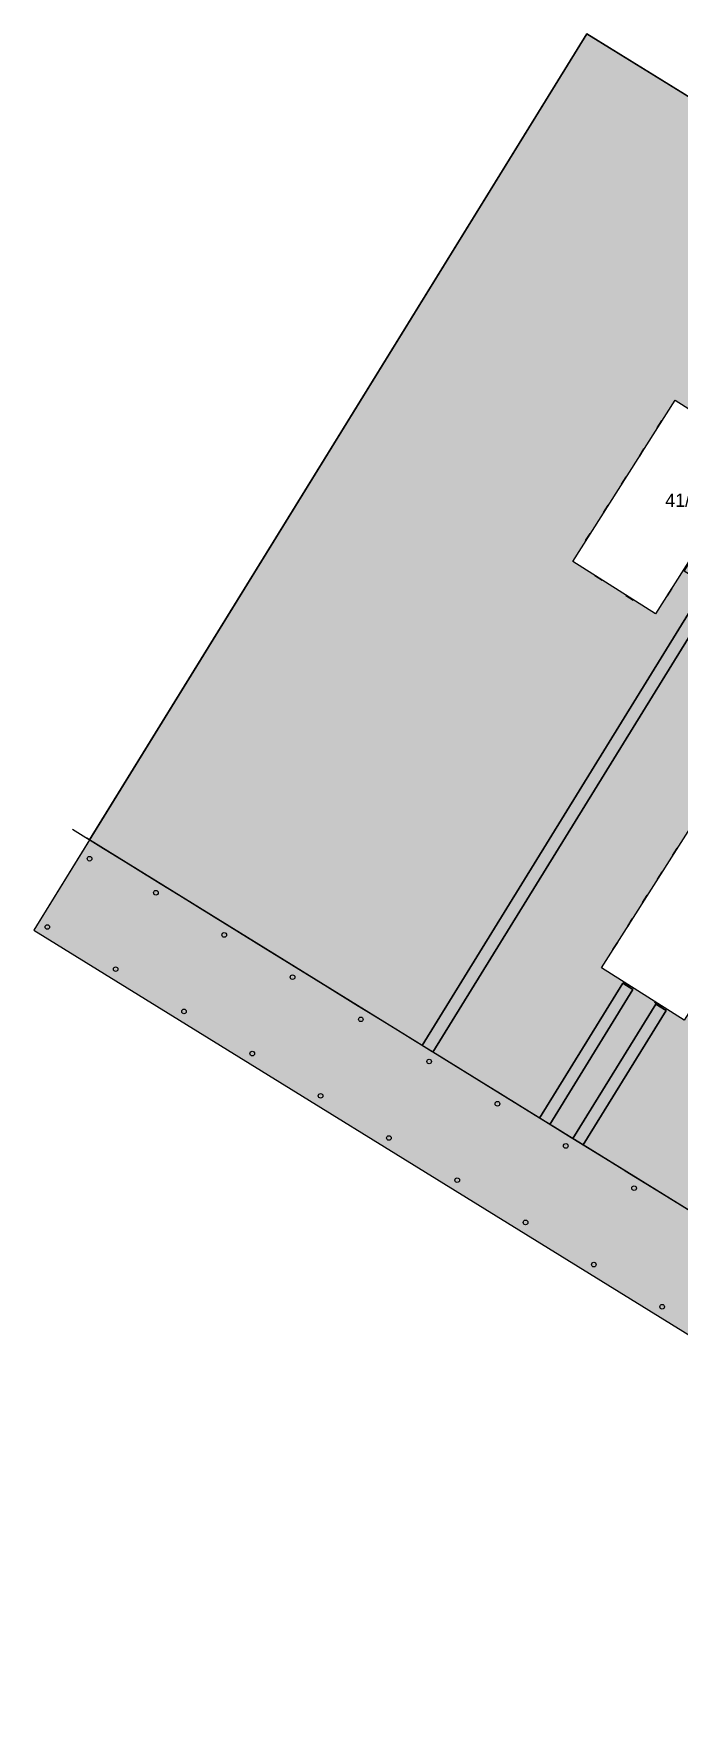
# Model space of a CAD drawing. Header units: metres. Extents: x 10 to 286, y 10 to 264.
# Drawn here: x 10 to 107.4, y 10 to 264 of the extents above; entities that cross this region are included whole.
import ezdxf

# ---------------------------------------------------------------- set-up
doc = ezdxf.new("R2010")
doc.units = ezdxf.units.M
for name, color, linetype in [('BUILDINGS_FOOTPRINT', 1, 'Continuous'), ('GRASS', 84, 'Continuous'), ('LABELS', 7, 'Continuous'), ('LAMPS', 2, 'Continuous'), ('PARKING', 253, 'Continuous'), ('PARKING_MARKINGS', 7, 'Continuous'), ('PATHS', 9, 'Continuous'), ('TERRITORY_BOUNDARY', 8, 'Continuous'), ('WINDOWS', 150, 'Continuous')]:
    doc.layers.add(name, color=color, linetype=linetype)

msp = doc.modelspace()

# ---------------------------------------------------------------- hatches: boundary and pattern name
at = {"layer": 'GRASS'}
h = msp.add_hatch(color=84, dxfattribs=at)
h.paths.add_polyline_path([(278.12, 132.56), (202.46, 10), (210.86, 23.61), (160.69, 54.59), (203.68, 124.23), (206.84, 122.23), (207.8, 123.75), (204.63, 125.77), (209.73, 134.04), (213.01, 131.95), (213.98, 133.47), (210.68, 135.57), (211.06, 136.19), (209.71, 136.19), (209.16, 136.53), (208.94, 136.19), (206.35, 136.19), (208.21, 135), (203.11, 126.73), (202.98, 126.81), (202.77, 126.46), (200.17, 126.46), (202.03, 125.28), (159.03, 55.61), (92.89, 96.44), (105.41, 116.72), (103.89, 117.69), (91.36, 97.39), (87.87, 99.54), (100.42, 119.88), (98.89, 120.84), (86.33, 100.49), (70.24, 110.42), (120.46, 191.78), (119.11, 191.78), (115.28, 194.21), (114.32, 192.69), (117.62, 190.59), (112.51, 182.32), (109.1, 184.48), (108.14, 182.96), (111.44, 180.87), (68.59, 111.45), (44.64, 126.23), (44.64, 126.23), (18.4, 142.43), (30.9, 162.66), (30.9, 162.66), (93.44, 263.98), (159.87, 222.98), (159.87, 222.98), (182.17, 209.21), (285.9, 145.17), (278.12, 132.56), (278.12, 132.56)])
h.paths.add_polyline_path([(218.3, 139.9), (202.86, 115.59), (215.33, 107.7), (230.77, 132.01), (218.3, 139.9)], flags=16)
h.paths.add_polyline_path([(111.11, 147.43), (95.66, 123.12), (108.14, 115.23), (123.58, 139.55), (111.11, 147.43)], flags=16)
h.paths.add_polyline_path([(120.75, 141.58), (124.12, 147.04), (122.02, 147.04), (119.19, 142.57), (120.75, 141.58)], flags=16)
h.paths.add_polyline_path([(115.76, 144.73), (119.13, 150.2), (117.02, 150.2), (114.2, 145.72), (115.76, 144.73)], flags=16)
h.paths.add_polyline_path([(119.26, 200.85), (106.79, 208.74), (91.34, 184.43), (103.82, 176.54), (119.26, 200.85)], flags=16)
at = {"layer": 'PARKING'}
msp.add_hatch(color=253, dxfattribs=at).paths.add_polyline_path([(10, 128.81), (202.46, 10), (210.86, 23.61), (18.4, 142.43), (10, 128.81)])
at = {"layer": 'PATHS'}
for points in [[(111.44, 180.87), (108.14, 182.96), (109.1, 184.48), (112.51, 182.32), (117.62, 190.59), (114.32, 192.69), (115.28, 194.21), (119.11, 191.78), (120.46, 191.78), (70.24, 110.42), (70.12, 110.5), (70.12, 110.5), (68.59, 111.45), (111.44, 180.87)], [(100.42, 119.88), (87.87, 99.54), (86.33, 100.49), (98.89, 120.84), (100.42, 119.88)], [(105.41, 116.72), (92.89, 96.44), (91.36, 97.39), (103.89, 117.69), (105.41, 116.72)]]:
    msp.add_hatch(color=9, dxfattribs=at).paths.add_polyline_path(points)

# ---------------------------------------------------------------- linework, layer by layer
at = {"layer": 'BUILDINGS_FOOTPRINT'}
for points in [[(91.34, 184.43), (106.79, 208.74), (119.26, 200.85), (103.82, 176.54), (91.34, 184.43)], [(95.66, 123.12), (111.11, 147.43), (123.58, 139.55), (108.14, 115.23), (95.66, 123.12)]]:
    msp.add_lwpolyline(points, close=True, dxfattribs=at)
at = {"layer": 'GRASS'}
for points in [[(111.44, 180.87), (68.59, 111.45), (44.64, 126.23), (44.64, 126.23), (18.4, 142.43), (30.9, 162.66), (30.9, 162.66), (93.44, 263.98), (159.87, 222.98)], [(159.03, 55.61), (92.89, 96.44), (105.41, 116.72), (103.89, 117.69), (91.36, 97.39), (87.87, 99.54), (100.42, 119.88), (98.89, 120.84), (86.33, 100.49), (70.24, 110.42), (120.46, 191.78)]]:
    msp.add_lwpolyline(points, dxfattribs=at)
at = {"layer": 'LAMPS'}
for p, q in [((18.43, 139.6), (18.43, 139.6, 4)), ((28.44, 134.47), (28.44, 134.47, 4)), ((12.06, 129.3), (12.06, 129.3, 4)), ((12.06, 129.3), (12.06, 129.3, 4)), ((38.75, 128.1), (38.75, 128.1, 4)), ((22.37, 122.94), (22.37, 122.94, 4)), ((49.06, 121.74), (49.06, 121.74, 4)), ((32.68, 116.57), (32.68, 116.57, 4)), ((59.36, 115.38), (59.36, 115.38, 4)), ((42.98, 110.21), (42.98, 110.21, 4)), ((69.67, 109.02), (69.67, 109.02, 4)), ((53.29, 103.85), (53.29, 103.85, 4)), ((79.97, 102.65), (79.97, 102.65, 4)), ((63.59, 97.49), (63.59, 97.49, 4)), ((90.28, 96.29), (90.28, 96.29, 4)), ((73.9, 91.13), (73.9, 91.13, 4)), ((100.59, 89.93), (100.59, 89.93, 4)), ((84.21, 84.76), (84.21, 84.76, 4)), ((94.51, 78.4), (94.51, 78.4, 4)), ((104.82, 72.04), (104.82, 72.04, 4))]:
    msp.add_line(p, q, dxfattribs=at)
for centre in [(18.43, 139.6, 4), (28.44, 134.47, 4), (12.06, 129.3, 4), (12.06, 129.3, 4), (38.75, 128.1, 4), (22.37, 122.94, 4), (49.06, 121.74, 4), (32.68, 116.57, 4), (59.36, 115.38, 4), (42.98, 110.21, 4), (69.67, 109.02, 4), (53.29, 103.85, 4), (79.97, 102.65, 4), (63.59, 97.49, 4), (90.28, 96.29, 4), (73.9, 91.13, 4), (100.59, 89.93, 4), (84.21, 84.76, 4), (94.51, 78.4, 4), (104.82, 72.04, 4)]:
    msp.add_circle(centre, 0.35, dxfattribs=at)
at = {"layer": 'PARKING'}
msp.add_lwpolyline([(10, 128.81), (202.46, 10), (210.86, 23.61), (18.4, 142.43), (10, 128.81)], close=True, dxfattribs=at)
at = {"layer": 'PARKING_MARKINGS'}
for p, q in [((20.54, 141.1), (15.86, 143.99)), ((22.68, 139.78), (18, 142.67)), ((24.82, 138.46), (20.14, 141.35)), ((26.96, 137.14), (22.28, 140.03)), ((29.1, 135.82), (24.42, 138.71)), ((31.24, 134.5), (26.56, 137.39)), ((33.37, 133.18), (28.69, 136.07)), ((35.51, 131.86), (30.83, 134.75)), ((37.65, 130.54), (32.97, 133.43)), ((39.79, 129.22), (35.11, 132.11)), ((41.93, 127.9), (37.25, 130.79)), ((44.07, 126.58), (39.39, 129.47)), ((46.2, 125.26), (41.52, 128.15)), ((48.34, 123.94), (43.66, 126.83)), ((50.48, 122.62), (45.8, 125.51)), ((52.62, 121.3), (47.94, 124.19)), ((54.76, 119.98), (50.08, 122.87)), ((56.9, 118.66), (52.22, 121.55)), ((59.03, 117.34), (54.35, 120.23)), ((61.17, 116.02), (56.49, 118.91)), ((63.31, 114.7), (58.63, 117.59)), ((65.45, 113.38), (60.77, 116.27)), ((67.59, 112.06), (62.91, 114.95)), ((69.73, 110.74), (65.05, 113.63)), ((71.87, 109.42), (67.19, 112.31)), ((74, 108.1), (69.32, 110.99)), ((76.14, 106.78), (71.46, 109.67)), ((78.28, 105.46), (73.6, 108.35)), ((80.42, 104.14), (75.74, 107.03)), ((82.56, 102.82), (77.88, 105.71)), ((84.7, 101.5), (80.02, 104.39)), ((86.83, 100.18), (82.15, 103.07)), ((88.97, 98.86), (84.29, 101.75)), ((91.11, 97.54), (86.43, 100.43)), ((93.25, 96.22), (88.57, 99.11)), ((95.39, 94.9), (90.71, 97.79)), ((97.53, 93.58), (92.85, 96.47)), ((99.67, 92.26), (94.99, 95.15)), ((101.8, 90.94), (97.12, 93.83)), ((103.94, 89.62), (99.26, 92.51)), ((106.08, 88.3), (101.4, 91.19)), ((108.22, 86.98), (103.54, 89.87)), ((110.36, 85.66), (105.68, 88.55))]:
    msp.add_line(p, q, dxfattribs=at)
at = {"layer": 'PATHS'}
for points in [[(111.44, 180.87), (108.14, 182.96), (109.1, 184.48), (112.51, 182.32), (117.62, 190.59), (114.32, 192.69), (115.28, 194.21), (119.11, 191.78), (120.46, 191.78), (70.24, 110.42), (70.12, 110.5), (70.12, 110.5), (68.59, 111.45), (111.44, 180.87)], [(100.42, 119.88), (87.87, 99.54), (86.33, 100.49), (98.89, 120.84), (100.42, 119.88)], [(105.41, 116.72), (92.89, 96.44), (91.36, 97.39), (103.89, 117.69), (105.41, 116.72)]]:
    msp.add_lwpolyline(points, close=True, dxfattribs=at)
at = {"layer": 'TERRITORY_BOUNDARY'}
msp.add_lwpolyline([(202.46, 10), (285.9, 145.17), (93.44, 263.98), (10, 128.81), (202.46, 10)], close=True, dxfattribs=at)
at = {"layer": 'WINDOWS'}
for points in [[(104.08, 204.57, 1), (104.78, 205.67, 1), (104.78, 205.67, 2.4), (104.08, 204.57, 2.4)], [(104.08, 204.57, 4), (104.78, 205.67, 4), (104.78, 205.67, 5.4), (104.08, 204.57, 5.4)], [(104.08, 204.57, 7), (104.78, 205.67, 7), (104.78, 205.67, 8.4), (104.08, 204.57, 8.4)], [(104.08, 204.57, 10), (104.78, 205.67, 10), (104.78, 205.67, 11.4), (104.08, 204.57, 11.4)], [(104.08, 204.57, 13), (104.78, 205.67, 13), (104.78, 205.67, 14.4), (104.08, 204.57, 14.4)], [(104.08, 204.57, 16), (104.78, 205.67, 16), (104.78, 205.67, 17.4), (104.08, 204.57, 17.4)], [(104.08, 204.57, 19), (104.78, 205.67, 19), (104.78, 205.67, 20.4), (104.08, 204.57, 20.4)], [(104.08, 204.57, 22), (104.78, 205.67, 22), (104.78, 205.67, 23.4), (104.08, 204.57, 23.4)], [(104.08, 204.57, 25), (104.78, 205.67, 25), (104.78, 205.67, 26.4), (104.08, 204.57, 26.4)], [(101.38, 200.31, 1), (102.07, 201.41, 1), (102.07, 201.41, 2.4), (101.38, 200.31, 2.4)], [(101.38, 200.31, 4), (102.07, 201.41, 4), (102.07, 201.41, 5.4), (101.38, 200.31, 5.4)], [(101.38, 200.31, 7), (102.07, 201.41, 7), (102.07, 201.41, 8.4), (101.38, 200.31, 8.4)], [(101.38, 200.31, 10), (102.07, 201.41, 10), (102.07, 201.41, 11.4), (101.38, 200.31, 11.4)], [(101.38, 200.31, 13), (102.07, 201.41, 13), (102.07, 201.41, 14.4), (101.38, 200.31, 14.4)], [(101.38, 200.31, 16), (102.07, 201.41, 16), (102.07, 201.41, 17.4), (101.38, 200.31, 17.4)], [(101.38, 200.31, 19), (102.07, 201.41, 19), (102.07, 201.41, 20.4), (101.38, 200.31, 20.4)], [(101.38, 200.31, 22), (102.07, 201.41, 22), (102.07, 201.41, 23.4), (101.38, 200.31, 23.4)], [(101.38, 200.31, 25), (102.07, 201.41, 25), (102.07, 201.41, 26.4), (101.38, 200.31, 26.4)], [(98.67, 196.06, 1), (99.37, 197.16, 1), (99.37, 197.16, 2.4), (98.67, 196.06, 2.4)], [(98.67, 196.06, 4), (99.37, 197.16, 4), (99.37, 197.16, 5.4), (98.67, 196.06, 5.4)], [(98.67, 196.06, 7), (99.37, 197.16, 7), (99.37, 197.16, 8.4), (98.67, 196.06, 8.4)], [(98.67, 196.06, 10), (99.37, 197.16, 10), (99.37, 197.16, 11.4), (98.67, 196.06, 11.4)], [(98.67, 196.06, 13), (99.37, 197.16, 13), (99.37, 197.16, 14.4), (98.67, 196.06, 14.4)], [(98.67, 196.06, 16), (99.37, 197.16, 16), (99.37, 197.16, 17.4), (98.67, 196.06, 17.4)], [(98.67, 196.06, 19), (99.37, 197.16, 19), (99.37, 197.16, 20.4), (98.67, 196.06, 20.4)], [(98.67, 196.06, 22), (99.37, 197.16, 22), (99.37, 197.16, 23.4), (98.67, 196.06, 23.4)], [(98.67, 196.06, 25), (99.37, 197.16, 25), (99.37, 197.16, 26.4), (98.67, 196.06, 26.4)], [(95.97, 191.81, 1), (96.67, 192.9, 1), (96.67, 192.9, 2.4), (95.97, 191.81, 2.4)], [(95.97, 191.81, 4), (96.67, 192.9, 4), (96.67, 192.9, 5.4), (95.97, 191.81, 5.4)], [(95.97, 191.81, 7), (96.67, 192.9, 7), (96.67, 192.9, 8.4), (95.97, 191.81, 8.4)], [(95.97, 191.81, 10), (96.67, 192.9, 10), (96.67, 192.9, 11.4), (95.97, 191.81, 11.4)], [(95.97, 191.81, 13), (96.67, 192.9, 13), (96.67, 192.9, 14.4), (95.97, 191.81, 14.4)], [(95.97, 191.81, 16), (96.67, 192.9, 16), (96.67, 192.9, 17.4), (95.97, 191.81, 17.4)], [(95.97, 191.81, 19), (96.67, 192.9, 19), (96.67, 192.9, 20.4), (95.97, 191.81, 20.4)], [(95.97, 191.81, 22), (96.67, 192.9, 22), (96.67, 192.9, 23.4), (95.97, 191.81, 23.4)], [(95.97, 191.81, 25), (96.67, 192.9, 25), (96.67, 192.9, 26.4), (95.97, 191.81, 26.4)], [(93.27, 187.55, 1), (93.97, 188.65, 1), (93.97, 188.65, 2.4), (93.27, 187.55, 2.4)], [(93.27, 187.55, 4), (93.97, 188.65, 4), (93.97, 188.65, 5.4), (93.27, 187.55, 5.4)], [(93.27, 187.55, 7), (93.97, 188.65, 7), (93.97, 188.65, 8.4), (93.27, 187.55, 8.4)], [(93.27, 187.55, 10), (93.97, 188.65, 10), (93.97, 188.65, 11.4), (93.27, 187.55, 11.4)], [(93.27, 187.55, 13), (93.97, 188.65, 13), (93.97, 188.65, 14.4), (93.27, 187.55, 14.4)], [(93.27, 187.55, 16), (93.97, 188.65, 16), (93.97, 188.65, 17.4), (93.27, 187.55, 17.4)], [(93.27, 187.55, 19), (93.97, 188.65, 19), (93.97, 188.65, 20.4), (93.27, 187.55, 20.4)], [(93.27, 187.55, 22), (93.97, 188.65, 22), (93.97, 188.65, 23.4), (93.27, 187.55, 23.4)], [(93.27, 187.55, 25), (93.97, 188.65, 25), (93.97, 188.65, 26.4), (93.27, 187.55, 26.4)], [(95.75, 181.58, 1), (94.65, 182.28, 1), (94.65, 182.28, 2.4), (95.75, 181.58, 2.4)], [(95.75, 181.58, 4), (94.65, 182.28, 4), (94.65, 182.28, 5.4), (95.75, 181.58, 5.4)], [(95.75, 181.58, 7), (94.65, 182.28, 7), (94.65, 182.28, 8.4), (95.75, 181.58, 8.4)], [(95.75, 181.58, 10), (94.65, 182.28, 10), (94.65, 182.28, 11.4), (95.75, 181.58, 11.4)], [(95.75, 181.58, 13), (94.65, 182.28, 13), (94.65, 182.28, 14.4), (95.75, 181.58, 14.4)], [(95.75, 181.58, 16), (94.65, 182.28, 16), (94.65, 182.28, 17.4), (95.75, 181.58, 17.4)], [(95.75, 181.58, 19), (94.65, 182.28, 19), (94.65, 182.28, 20.4), (95.75, 181.58, 20.4)], [(95.75, 181.58, 22), (94.65, 182.28, 22), (94.65, 182.28, 23.4), (95.75, 181.58, 23.4)], [(95.75, 181.58, 25), (94.65, 182.28, 25), (94.65, 182.28, 26.4), (95.75, 181.58, 26.4)], [(106.3, 180.35, 1), (105.6, 179.25, 1), (105.6, 179.25, 2.4), (106.3, 180.35, 2.4)], [(106.3, 180.35, 4), (105.6, 179.25, 4), (105.6, 179.25, 5.4), (106.3, 180.35, 5.4)], [(106.3, 180.35, 7), (105.6, 179.25, 7), (105.6, 179.25, 8.4), (106.3, 180.35, 8.4)], [(106.3, 180.35, 10), (105.6, 179.25, 10), (105.6, 179.25, 11.4), (106.3, 180.35, 11.4)], [(106.3, 180.35, 13), (105.6, 179.25, 13), (105.6, 179.25, 14.4), (106.3, 180.35, 14.4)], [(106.3, 180.35, 16), (105.6, 179.25, 16), (105.6, 179.25, 17.4), (106.3, 180.35, 17.4)], [(106.3, 180.35, 19), (105.6, 179.25, 19), (105.6, 179.25, 20.4), (106.3, 180.35, 20.4)], [(106.3, 180.35, 22), (105.6, 179.25, 22), (105.6, 179.25, 23.4), (106.3, 180.35, 23.4)], [(106.3, 180.35, 25), (105.6, 179.25, 25), (105.6, 179.25, 26.4), (106.3, 180.35, 26.4)], [(100.46, 178.6, 1), (99.36, 179.3, 1), (99.36, 179.3, 2.4), (100.46, 178.6, 2.4)], [(100.46, 178.6, 4), (99.36, 179.3, 4), (99.36, 179.3, 5.4), (100.46, 178.6, 5.4)], [(100.46, 178.6, 7), (99.36, 179.3, 7), (99.36, 179.3, 8.4), (100.46, 178.6, 8.4)], [(100.46, 178.6, 10), (99.36, 179.3, 10), (99.36, 179.3, 11.4), (100.46, 178.6, 11.4)], [(100.46, 178.6, 13), (99.36, 179.3, 13), (99.36, 179.3, 14.4), (100.46, 178.6, 14.4)], [(100.46, 178.6, 16), (99.36, 179.3, 16), (99.36, 179.3, 17.4), (100.46, 178.6, 17.4)], [(100.46, 178.6, 19), (99.36, 179.3, 19), (99.36, 179.3, 20.4), (100.46, 178.6, 20.4)], [(100.46, 178.6, 22), (99.36, 179.3, 22), (99.36, 179.3, 23.4), (100.46, 178.6, 23.4)], [(100.46, 178.6, 25), (99.36, 179.3, 25), (99.36, 179.3, 26.4), (100.46, 178.6, 26.4)], [(106.37, 140.07, 1), (107.07, 141.17, 1), (107.07, 141.17, 2.4), (106.37, 140.07, 2.4)], [(106.37, 140.07, 4), (107.07, 141.17, 4), (107.07, 141.17, 5.4), (106.37, 140.07, 5.4)], [(106.37, 140.07, 7), (107.07, 141.17, 7), (107.07, 141.17, 8.4), (106.37, 140.07, 8.4)], [(106.37, 140.07, 10), (107.07, 141.17, 10), (107.07, 141.17, 11.4), (106.37, 140.07, 11.4)], [(106.37, 140.07, 13), (107.07, 141.17, 13), (107.07, 141.17, 14.4), (106.37, 140.07, 14.4)], [(106.37, 140.07, 16), (107.07, 141.17, 16), (107.07, 141.17, 17.4), (106.37, 140.07, 17.4)], [(106.37, 140.07, 19), (107.07, 141.17, 19), (107.07, 141.17, 20.4), (106.37, 140.07, 20.4)], [(106.37, 140.07, 22), (107.07, 141.17, 22), (107.07, 141.17, 23.4), (106.37, 140.07, 23.4)], [(106.37, 140.07, 25), (107.07, 141.17, 25), (107.07, 141.17, 26.4), (106.37, 140.07, 26.4)], [(104.12, 136.53, 1), (104.82, 137.62, 1), (104.82, 137.62, 2.4), (104.12, 136.53, 2.4)], [(104.12, 136.53, 4), (104.82, 137.62, 4), (104.82, 137.62, 5.4), (104.12, 136.53, 5.4)], [(104.12, 136.53, 7), (104.82, 137.62, 7), (104.82, 137.62, 8.4), (104.12, 136.53, 8.4)], [(104.12, 136.53, 10), (104.82, 137.62, 10), (104.82, 137.62, 11.4), (104.12, 136.53, 11.4)], [(104.12, 136.53, 13), (104.82, 137.62, 13), (104.82, 137.62, 14.4), (104.12, 136.53, 14.4)], [(104.12, 136.53, 16), (104.82, 137.62, 16), (104.82, 137.62, 17.4), (104.12, 136.53, 17.4)], [(104.12, 136.53, 19), (104.82, 137.62, 19), (104.82, 137.62, 20.4), (104.12, 136.53, 20.4)], [(104.12, 136.53, 22), (104.82, 137.62, 22), (104.82, 137.62, 23.4), (104.12, 136.53, 23.4)], [(104.12, 136.53, 25), (104.82, 137.62, 25), (104.82, 137.62, 26.4), (104.12, 136.53, 26.4)], [(101.87, 132.98, 1), (102.57, 134.08, 1), (102.57, 134.08, 2.4), (101.87, 132.98, 2.4)], [(101.87, 132.98, 4), (102.57, 134.08, 4), (102.57, 134.08, 5.4), (101.87, 132.98, 5.4)], [(101.87, 132.98, 7), (102.57, 134.08, 7), (102.57, 134.08, 8.4), (101.87, 132.98, 8.4)], [(101.87, 132.98, 10), (102.57, 134.08, 10), (102.57, 134.08, 11.4), (101.87, 132.98, 11.4)], [(101.87, 132.98, 13), (102.57, 134.08, 13), (102.57, 134.08, 14.4), (101.87, 132.98, 14.4)], [(101.87, 132.98, 16), (102.57, 134.08, 16), (102.57, 134.08, 17.4), (101.87, 132.98, 17.4)], [(101.87, 132.98, 19), (102.57, 134.08, 19), (102.57, 134.08, 20.4), (101.87, 132.98, 20.4)], [(101.87, 132.98, 22), (102.57, 134.08, 22), (102.57, 134.08, 23.4), (101.87, 132.98, 23.4)], [(101.87, 132.98, 25), (102.57, 134.08, 25), (102.57, 134.08, 26.4), (101.87, 132.98, 26.4)], [(99.62, 129.43, 1), (100.31, 130.53, 1), (100.31, 130.53, 2.4), (99.62, 129.43, 2.4)], [(99.62, 129.43, 4), (100.31, 130.53, 4), (100.31, 130.53, 5.4), (99.62, 129.43, 5.4)], [(99.62, 129.43, 7), (100.31, 130.53, 7), (100.31, 130.53, 8.4), (99.62, 129.43, 8.4)], [(99.62, 129.43, 10), (100.31, 130.53, 10), (100.31, 130.53, 11.4), (99.62, 129.43, 11.4)], [(99.62, 129.43, 13), (100.31, 130.53, 13), (100.31, 130.53, 14.4), (99.62, 129.43, 14.4)], [(99.62, 129.43, 16), (100.31, 130.53, 16), (100.31, 130.53, 17.4), (99.62, 129.43, 17.4)], [(99.62, 129.43, 19), (100.31, 130.53, 19), (100.31, 130.53, 20.4), (99.62, 129.43, 20.4)], [(99.62, 129.43, 22), (100.31, 130.53, 22), (100.31, 130.53, 23.4), (99.62, 129.43, 23.4)], [(99.62, 129.43, 25), (100.31, 130.53, 25), (100.31, 130.53, 26.4), (99.62, 129.43, 26.4)], [(97.36, 125.89, 1), (98.06, 126.98, 1), (98.06, 126.98, 2.4), (97.36, 125.89, 2.4)], [(97.36, 125.89, 4), (98.06, 126.98, 4), (98.06, 126.98, 5.4), (97.36, 125.89, 5.4)], [(97.36, 125.89, 7), (98.06, 126.98, 7), (98.06, 126.98, 8.4), (97.36, 125.89, 8.4)], [(97.36, 125.89, 10), (98.06, 126.98, 10), (98.06, 126.98, 11.4), (97.36, 125.89, 11.4)], [(97.36, 125.89, 13), (98.06, 126.98, 13), (98.06, 126.98, 14.4), (97.36, 125.89, 14.4)], [(97.36, 125.89, 16), (98.06, 126.98, 16), (98.06, 126.98, 17.4), (97.36, 125.89, 17.4)], [(97.36, 125.89, 19), (98.06, 126.98, 19), (98.06, 126.98, 20.4), (97.36, 125.89, 20.4)], [(97.36, 125.89, 22), (98.06, 126.98, 22), (98.06, 126.98, 23.4), (97.36, 125.89, 23.4)], [(97.36, 125.89, 25), (98.06, 126.98, 25), (98.06, 126.98, 26.4), (97.36, 125.89, 26.4)], [(100.07, 120.27, 1), (98.97, 120.97, 1), (98.97, 120.97, 2.4), (100.07, 120.27, 2.4)], [(100.07, 120.27, 4), (98.97, 120.97, 4), (98.97, 120.97, 5.4), (100.07, 120.27, 5.4)], [(100.07, 120.27, 7), (98.97, 120.97, 7), (98.97, 120.97, 8.4), (100.07, 120.27, 8.4)], [(100.07, 120.27, 10), (98.97, 120.97, 10), (98.97, 120.97, 11.4), (100.07, 120.27, 11.4)], [(100.07, 120.27, 13), (98.97, 120.97, 13), (98.97, 120.97, 14.4), (100.07, 120.27, 14.4)], [(100.07, 120.27, 16), (98.97, 120.97, 16), (98.97, 120.97, 17.4), (100.07, 120.27, 17.4)], [(100.07, 120.27, 19), (98.97, 120.97, 19), (98.97, 120.97, 20.4), (100.07, 120.27, 20.4)], [(100.07, 120.27, 22), (98.97, 120.97, 22), (98.97, 120.97, 23.4), (100.07, 120.27, 23.4)], [(100.07, 120.27, 25), (98.97, 120.97, 25), (98.97, 120.97, 26.4), (100.07, 120.27, 26.4)], [(104.78, 117.29, 1), (103.69, 117.99, 1), (103.69, 117.99, 2.4), (104.78, 117.29, 2.4)], [(104.78, 117.29, 4), (103.69, 117.99, 4), (103.69, 117.99, 5.4), (104.78, 117.29, 5.4)], [(104.78, 117.29, 7), (103.69, 117.99, 7), (103.69, 117.99, 8.4), (104.78, 117.29, 8.4)], [(104.78, 117.29, 10), (103.69, 117.99, 10), (103.69, 117.99, 11.4), (104.78, 117.29, 11.4)], [(104.78, 117.29, 13), (103.69, 117.99, 13), (103.69, 117.99, 14.4), (104.78, 117.29, 14.4)], [(104.78, 117.29, 16), (103.69, 117.99, 16), (103.69, 117.99, 17.4), (104.78, 117.29, 17.4)], [(104.78, 117.29, 19), (103.69, 117.99, 19), (103.69, 117.99, 20.4), (104.78, 117.29, 20.4)], [(104.78, 117.29, 22), (103.69, 117.99, 22), (103.69, 117.99, 23.4), (104.78, 117.29, 23.4)], [(104.78, 117.29, 25), (103.69, 117.99, 25), (103.69, 117.99, 26.4), (104.78, 117.29, 26.4)]]:
    msp.add_3dface(points, dxfattribs=at)

# ---------------------------------------------------------------- texts
at = {"layer": 'LABELS'}
msp.add_text('41/45 к1 h=27.0m', height=2, dxfattribs=at).set_placement((105.3, 192.64))

doc.saveas('drawing.dxf')
